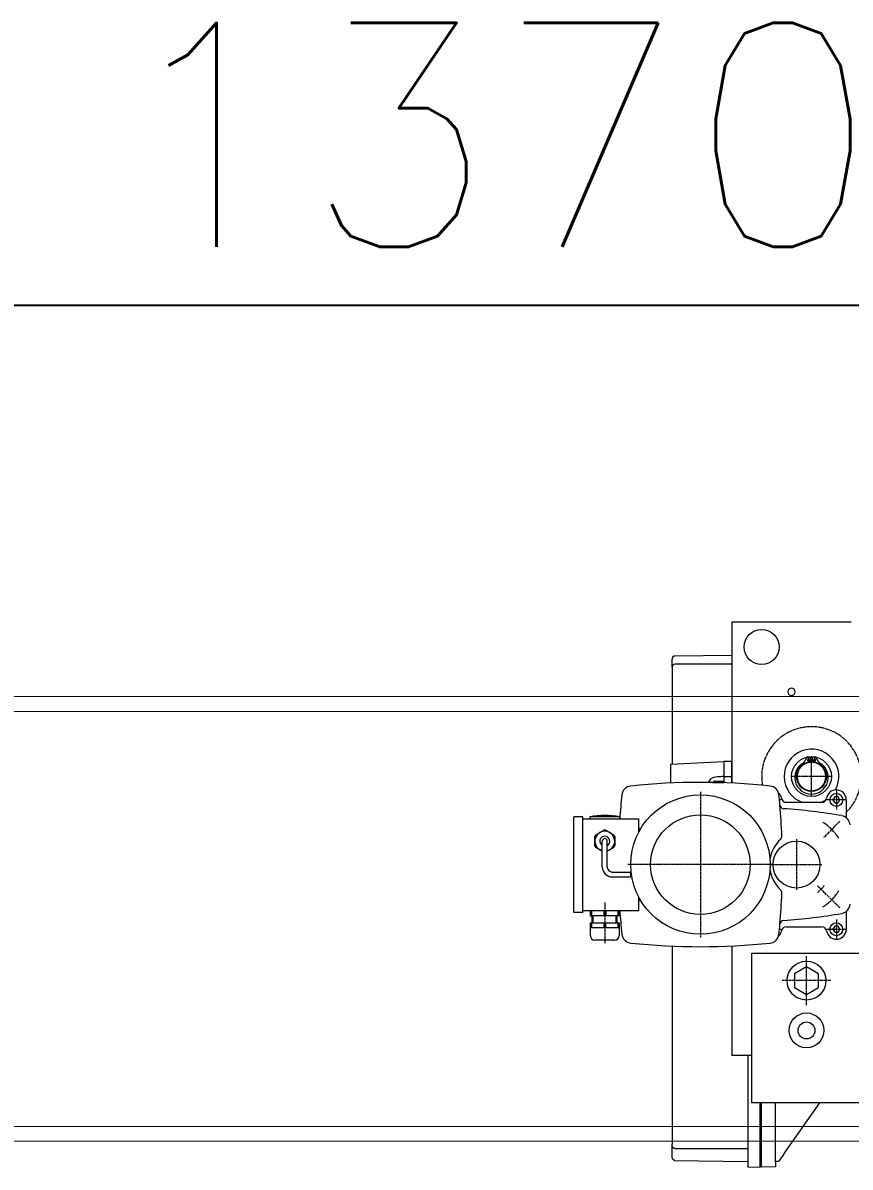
# Model space of a CAD drawing. Header units: millimetres. Extents: x 68421 to 1479662, y -51504 to 144751.
# Drawn here: x 1172822 to 1173931, y 67437 to 68970 of the extents above; entities that cross this region are included whole.
import ezdxf

# ---------------------------------------------------------------- set-up
doc = ezdxf.new("R2010")
doc.units = ezdxf.units.MM
doc.header["$LTSCALE"] = 0.35
doc.header["$MEASUREMENT"] = 0
for name, pattern in [('CONTIN', [0, 0, 0]), ('DASHED', [1290.855, 860.57, -430.285]), ('DOT_CENTER', [14, 12, -1, 0, -1])]:
    doc.linetypes.add(name, pattern=pattern)
doc.layers.get('0').update_dxf_attribs({"linetype": 'CONTIN'})
doc.layers.add('11', color=7, linetype='CONTIN')
doc.layers.add('2', color=6, linetype='CONTIN')
doc.styles.add('SIMPLEX', font='simplex.shx', dxfattribs={"width": 0.8})

# ---------------------------------------------------------------- blocks, each defined once
blk = doc.blocks.new('FGD')
at = {"color": 3, "linetype": 'Continuous', "lineweight": 0}
for p, q in [((1124965.1, 91779.1), (1124805, 91779.1)), ((1124805, 91779.1), (1124805, 91563.4)), ((1124965.1, 91779.1), (1124805, 91779.1)), ((1124805, 91779.1), (1124805, 91563.4)), ((1124725, 91718.7), (1124725, 91729.7)), ((1124805, 91734.3), (1124728.9, 91733.7)), ((1124805, 91722.7), (1124729, 91722.7)), ((1124725, 91718.7), (1124725, 91588.7)), ((1124723.6, 91588.7), (1124794.3, 91592.3)), ((1124723.6, 91563.5), (1124723.6, 91588.7)), ((1124794.3, 91592.3), (1124794.3, 91572.3)), ((1124805, 91592.3), (1124794.3, 91592.3)), ((1124794.3, 91592.3), (1124794.3, 91572.3)), ((1124805, 91592.3), (1124794.3, 91592.3)), ((1124794.3, 91592.3), (1124794.3, 91572.3)), ((1124805, 91572.3), (1124805, 91592.3)), ((1124805, 91572.3), (1124805, 91592.3)), ((1124910.4, 91592.3), (1124910.4, 91598)), ((1124913.1, 91592.3), (1124913.1, 91598)), ((1124794.3, 91572.3), (1124794.3, 91572.2)), ((1124794.3, 91572.3), (1124805, 91572.3)), ((1124794.3, 91572.3), (1124794.3, 91563.9)), ((1124794.3, 91572.3), (1124794.3, 91572.2)), ((1124794.3, 91572.2), (1124794.3, 91565.6)), ((1124794.3, 91572.2), (1124794.3, 91565.6)), ((1124805, 91563.4), (1124805, 91572.3)), ((1124805, 91563.4), (1124805, 91572.3)), ((1124779, 91564.3), (1124779, 91564.3)), ((1124779, 91564.3), (1124779, 91564.3)), ((1124779, 91564.3), (1124780.4, 91564.3)), ((1124794.3, 91565.6), (1124780.4, 91565.6)), ((1124780.4, 91565.6), (1124780.4, 91564.3)), ((1124780.4, 91564.3), (1124794.3, 91564.3)), ((1124780.4, 91564.3), (1124780.4, 91564.2)), ((1124794.3, 91565.6), (1124794.3, 91564.3)), ((1124794.3, 91565.6), (1124794.3, 91564.3)), ((1124794.3, 91564.3), (1124794.3, 91563.9)), ((1124794.3, 91564.3), (1124794.3, 91563.9)), ((1124942.9, 91545.1), (1124940.6, 91541)), ((1124940.6, 91541), (1124942.9, 91537)), ((1124947.4, 91545.1), (1124942.9, 91545.1)), ((1124949.7, 91541), (1124947.4, 91545.1)), ((1124947.4, 91537), (1124949.7, 91541)), ((1124958.5, 91517.1), (1124958.5, 91541)), ((1124925.4, 91537.7), (1124878.1, 91537.7)), ((1124942.9, 91537), (1124947.4, 91537)), ((1124593.5, 91390.3), (1124593.5, 91518.4)), ((1124605.5, 91518.4), (1124593.5, 91518.4)), ((1124605.5, 91515.7), (1124605.5, 91518.4)), ((1124605.5, 91515.7), (1124614.9, 91515.7)), ((1124605.5, 91392.9), (1124605.5, 91515.7)), ((1124614.9, 91518.4), (1124614.9, 91515.7)), ((1124654.9, 91518.4), (1124614.9, 91518.4)), ((1124614.9, 91515.7), (1124654.9, 91515.7)), ((1124654.9, 91515.7), (1124654.9, 91518.4)), ((1124654.9, 91515.7), (1124680.3, 91515.7)), ((1124680.3, 91502.8), (1124680.3, 91515.7)), ((1124622.9, 91494.2), (1124633.5, 91500.3)), ((1124636.3, 91500.3), (1124646.9, 91494.2)), ((1124681.6, 91502.8), (1124680.3, 91502.8)), ((1124680.3, 91497.7), (1124680.3, 91502.8)), ((1124681.6, 91500.1), (1124681.6, 91502.8)), ((1124621.5, 91479.6), (1124621.5, 91491.8)), ((1124631.6, 91451), (1124631.6, 91485.7)), ((1124638.2, 91451), (1124638.2, 91485.7)), ((1124648.2, 91491.8), (1124648.2, 91479.6)), ((1124631.6, 91472.2), (1124622.9, 91477.2)), ((1124646.9, 91477.2), (1124638.2, 91472.2)), ((1124644.9, 91444.3), (1124668.8, 91444.3)), ((1124669.7, 91437.6), (1124644.9, 91437.6)), ((1124680.3, 91405.8), (1124680.3, 91411)), ((1124680.3, 91392.9), (1124680.3, 91405.8)), ((1124681.6, 91405.8), (1124680.3, 91405.8)), ((1124681.6, 91405.8), (1124681.6, 91408.5)), ((1124605.5, 91390.3), (1124593.5, 91390.3)), ((1124605.5, 91392.9), (1124615.5, 91392.9)), ((1124605.5, 91390.3), (1124605.5, 91392.9)), ((1124615.5, 91392.9), (1124615.5, 91385.5)), ((1124615.5, 91392.9), (1124616.9, 91392.9)), ((1124615.5, 91385.5), (1124616.9, 91385.5)), ((1124616.9, 91392.9), (1124633.6, 91392.9)), ((1124616.9, 91392.9), (1124616.9, 91385.5)), ((1124618.2, 91385.5), (1124616.9, 91385.5)), ((1124618.2, 91376.2), (1124618.2, 91385.5)), ((1124619.4, 91385.5), (1124618.2, 91385.5)), ((1124633.6, 91385.5), (1124619.4, 91385.5)), ((1124619.4, 91376.2), (1124619.4, 91385.5)), ((1124633.6, 91392.9), (1124633.6, 91385.5)), ((1124633.6, 91392.9), (1124636.2, 91392.9)), ((1124636.2, 91385.5), (1124633.6, 91385.5)), ((1124636.2, 91392.9), (1124636.2, 91385.5)), ((1124636.2, 91392.9), (1124652.9, 91392.9)), ((1124650.3, 91385.5), (1124636.2, 91385.5)), ((1124651.6, 91385.5), (1124650.3, 91385.5)), ((1124650.3, 91376.2), (1124650.3, 91385.5)), ((1124652.9, 91385.5), (1124651.6, 91385.5)), ((1124651.6, 91376.2), (1124651.6, 91385.5)), ((1124652.9, 91385.5), (1124652.9, 91392.9)), ((1124652.9, 91392.9), (1124654.2, 91392.9)), ((1124654.2, 91385.5), (1124652.9, 91385.5)), ((1124654.2, 91392.9), (1124680.3, 91392.9)), ((1124654.2, 91392.9), (1124654.2, 91385.5)), ((1124958.5, 91367.6), (1124958.5, 91391.5)), ((1124615.5, 91376.2), (1124615.5, 91369.5)), ((1124615.5, 91376.2), (1124616.9, 91376.2)), ((1124616.9, 91376.2), (1124618.2, 91376.2)), ((1124616.9, 91376.2), (1124616.9, 91369.5)), ((1124618.2, 91376.2), (1124619.4, 91376.2)), ((1124619.4, 91376.2), (1124633.5, 91376.2)), ((1124633.5, 91376.2), (1124633.5, 91369.5)), ((1124633.5, 91376.2), (1124636.3, 91376.2)), ((1124636.3, 91376.2), (1124650.3, 91376.2)), ((1124636.3, 91369.5), (1124636.3, 91376.2)), ((1124650.3, 91376.2), (1124651.6, 91376.2)), ((1124651.6, 91376.2), (1124652.9, 91376.2)), ((1124652.9, 91376.2), (1124654.2, 91376.2)), ((1124652.9, 91369.5), (1124652.9, 91376.2)), ((1124654.2, 91376.2), (1124654.2, 91369.5)), ((1124878.1, 91370.9), (1124925.4, 91370.9)), ((1124942.9, 91371.6), (1124940.6, 91367.6)), ((1124947.4, 91371.6), (1124942.9, 91371.6)), ((1124949.7, 91367.6), (1124947.4, 91371.6)), ((1124616.9, 91369.5), (1124615.5, 91369.5)), ((1124615.5, 91369.5), (1124615.5, 91358.8)), ((1124633.5, 91369.5), (1124616.9, 91369.5)), ((1124636.3, 91369.5), (1124633.5, 91369.5)), ((1124652.9, 91369.5), (1124636.3, 91369.5)), ((1124654.2, 91369.5), (1124652.9, 91369.5)), ((1124654.2, 91369.5), (1124654.2, 91358.8)), ((1124940.6, 91367.6), (1124942.9, 91363.6)), ((1124942.9, 91363.6), (1124947.4, 91363.6)), ((1124947.4, 91363.6), (1124949.7, 91367.6)), ((1124648.3, 91352.9), (1124621.5, 91352.9)), ((1124725, 91345), (1124725, 91079.5)), ((1124805, 91345.2), (1124805, 91198.7)), ((1124805, 91345.2), (1124805, 91198.7)), ((1124831.7, 91335.5), (1126346.1, 91335.5)), ((1124831.7, 91135.3), (1124831.7, 91335.5)), ((1124905.1, 91317.3), (1124889.1, 91308)), ((1124921.1, 91308), (1124905.1, 91317.3)), ((1124889.1, 91308), (1124889.1, 91289.5)), ((1124921.1, 91289.5), (1124921.1, 91308)), ((1124889.1, 91289.5), (1124905.1, 91280.3)), ((1124905.1, 91280.3), (1124921.1, 91289.5)), ((1124831.7, 91198.7), (1124805, 91198.7)), ((1124831.7, 91198.7), (1124805, 91198.7)), ((1124826.4, 91198.7), (1124826.4, 91073.7)), ((1126346.1, 91135.3), (1124831.7, 91135.3)), ((1124843, 91049.9), (1124843, 91135.3)), ((1124845, 91049), (1124845, 91135.3)), ((1124845, 91049.9), (1124845, 91135.3)), ((1124863.7, 91055.7), (1124863.7, 91135.3)), ((1124922.4, 91135.3), (1124877.2, 91070.3)), ((1124725, 91063.6), (1124725, 91079.5)), ((1124729, 91073.7), (1124826.4, 91073.7)), ((1124826.4, 91073.7), (1124826.4, 91069.6)), ((1124826.4, 91069.6), (1124826.4, 91066.2)), ((1124826.4, 91066.2), (1124826.4, 91061.4)), ((1124873.2, 91064.5), (1124869.2, 91058.7)), ((1124877.2, 91070.3), (1124873.2, 91064.5)), ((1124728.9, 91057.9), (1124825.7, 91056.7)), ((1124826.4, 91061.4), (1124826.4, 91056.6)), ((1124826.4, 91056.6), (1124826.4, 91055.7)), ((1124826.4, 91055.7), (1124826.4, 91053.3)), ((1124826.4, 91053.3), (1124826.4, 91050.1)), ((1124827, 91049.2), (1124843, 91049)), ((1124845, 91049.9), (1124843, 91049.9)), ((1124843, 91049.9), (1124843, 91049)), ((1124863.1, 91049.2), (1124845, 91049)), ((1124863.7, 91055.7), (1124863.7, 91050.2)), ((1124867.5, 91056.7), (1124864.4, 91056.7)), ((1124869.2, 91058.7), (1124868, 91057))]:
    blk.add_line(p, q, dxfattribs=at)
at = {"lineweight": 0}
for p, q in [((1119001.2, 91678.1), (1131701.2, 91681.7)), ((1119027.8, 91658.2), (1131674.7, 91661.8)), ((1119531.2, 91102.3), (1131171.3, 91105.8)), ((1119517.6, 91082.4), (1131184.9, 91085.9))]:
    blk.add_line(p, q, dxfattribs=at)
at = {"color": 3, "linetype": 'DOT_CENTER', "lineweight": 0}
for p, q in [((1124910.2, 91594.4), (1124905.4, 91594.4)), ((1124907.8, 91596.8), (1124907.8, 91592)), ((1124911.8, 91572.3), (1124911.8, 91599)), ((1124911.8, 91572.3), (1124911.8, 91595)), ((1124918.2, 91594.4), (1124913.4, 91594.4)), ((1124915.8, 91596.8), (1124915.8, 91592)), ((1124911.8, 91572.3), (1124885.1, 91572.3)), ((1124911.8, 91572.3), (1124889.1, 91572.3)), ((1124938.4, 91572.3), (1124911.8, 91572.3)), ((1124911.8, 91545.6), (1124911.8, 91572.3)), ((1124911.8, 91549.6), (1124911.8, 91572.3)), ((1124934.4, 91572.3), (1124911.8, 91572.3)), ((1124945.1, 91554.1), (1124945.1, 91528)), ((1124763, 91551.7), (1124763, 91463.7)), ((1124871.4, 91541), (1124868.9, 91541)), ((1124958.1, 91541), (1124932.1, 91541)), ((1124949.8, 91512.3), (1124928.1, 91490.6)), ((1124891.7, 91488.3), (1124891.7, 91454.3)), ((1124763, 91463.7), (1124763, 91459)), ((1124668.2, 91454.3), (1124665.6, 91454.3)), ((1124669.2, 91454.3), (1124668.2, 91454.3)), ((1124763, 91454.3), (1124669.2, 91454.3)), ((1124763, 91459), (1124763, 91454.3)), ((1124860.4, 91454.3), (1124763, 91454.3)), ((1124763, 91454.3), (1124763, 91356.9)), ((1124857.7, 91454.3), (1124891.7, 91454.3)), ((1124891.7, 91454.3), (1124925.8, 91454.3)), ((1124891.7, 91454.3), (1124891.7, 91420.3)), ((1124920, 91426), (1124928.1, 91418)), ((1124928.1, 91418), (1124929.5, 91416.6)), ((1124949.8, 91396.3), (1124928.1, 91418)), ((1124634.9, 91403.4), (1124634.9, 91348.8)), ((1124945.1, 91380.6), (1124945.1, 91354.6)), ((1124868.9, 91367.6), (1124871.4, 91367.6)), ((1124932.1, 91367.6), (1124958.1, 91367.6)), ((1124905.1, 91298.8), (1124905.1, 91331.5)), ((1124905.1, 91298.8), (1124872.4, 91298.8)), ((1124937.8, 91298.8), (1124905.1, 91298.8)), ((1124905.1, 91266.1), (1124905.1, 91298.8))]:
    blk.add_line(p, q, dxfattribs=at)
at = {"color": 3, "linetype": 'DASHED', "lineweight": 0}
for p, q in [((1124910.4, 91591.4), (1124910.4, 91592.3)), ((1124913.1, 91591.4), (1124913.1, 91592.3))]:
    blk.add_line(p, q, dxfattribs=at)
at = {"color": 3, "linetype": 'Continuous', "lineweight": 0}
for centre, radius in [((1124845, 91745.8), 23.4), ((1124911.8, 91572.3), 26.7), ((1124911.8, 91572.3), 20), ((1124907.8, 91594.4), 1.33), ((1124915.8, 91594.4), 1.33), ((1124763, 91454.3), 93.4), ((1124945.1, 91541), 8.67), ((1124763, 91454.3), 66.7), ((1124891.7, 91454.3), 31.4), ((1124945.1, 91367.6), 8.67), ((1124905.1, 91298.8), 26), ((1124905.1, 91232.1), 23.4), ((1124905.1, 91232.1), 11.3)]:
    blk.add_circle(centre, radius, dxfattribs=at)
for centre, radius, start, end in [((1124729, 91729.7), 4, 90.5, 180), ((1124729, 91718.7), 4, 90, 180), ((1124885.1, 91685.7), 4.94, 90, 270), ((1124885.1, 91685.7), 4.94, 270, 90), ((1124911.8, 91572.3), 36.7, 330.6215, 250.5898), ((1124911.8, 91571), 22.4, 120.3714, 59.6286), ((1124897.5, 91595.2), 5.67, 300.4319, 305.1137), ((1124897.6, 91595.2), 5.58, 305.1137, 309.8182), ((1124897.1, 91595.7), 6.29, 309.8182, 313.9786), ((1124897, 91595.9), 6.52, 313.9786, 318.0064), ((1124896, 91596.8), 7.85, 318.0064, 321.3849), ((1124895.5, 91597.1), 8.44, 321.3849, 324.5733), ((1124893.6, 91598.5), 10.9, 324.5733, 327.0946), ((1124892.7, 91599.1), 11.9, 327.0946, 329.4373), ((1124888.6, 91601.5), 16.7, 329.4373, 331.1429), ((1124887, 91602.4), 18.5, 331.1429, 332.7101), ((1124867.2, 91612.6), 40.8, 332.7101, 333.4348), ((1125027.8, 91532.2), 138.9, 153.1623, 153.3765), ((1124921.6, 91585.9), 19.9, 151.6738, 153.1623), ((1124914.8, 91589.6), 12.1, 149.2682, 151.6738), ((1124910.6, 91592.1), 7.21, 145.3419, 149.2682), ((1124908.9, 91593.2), 5.23, 140.1132, 145.3419), ((1124907.7, 91594.2), 3.66, 132.8972, 140.1132), ((1124907.2, 91594.8), 2.88, 124.0037, 132.8972), ((1124906.9, 91595.2), 2.35, 113.197, 124.0037), ((1124906.9, 91595.3), 2.26, 101.6785, 113.197), ((1124911.8, 91572.3), 25.8, 92.97, 101.9615), ((1124911.8, 91572.3), 25.8, 78.0385, 87.03), ((1124916.6, 91595.3), 2.26, 66.803, 78.3215), ((1124916.6, 91595.2), 2.35, 55.9963, 66.803), ((1124916.3, 91594.8), 2.88, 47.1028, 55.9963), ((1124915.8, 91594.2), 3.66, 39.8868, 47.1028), ((1124914.6, 91593.2), 5.23, 34.6581, 39.8868), ((1124912.9, 91592.1), 7.21, 30.7318, 34.6581), ((1124908.7, 91589.6), 12.1, 28.3262, 30.7318), ((1124901.9, 91585.9), 19.9, 26.8377, 28.3262), ((1124795.7, 91532.2), 138.9, 26.6235, 26.8377), ((1124956.3, 91612.6), 40.8, 206.5652, 207.2899), ((1124936.5, 91602.4), 18.5, 207.2899, 208.8571), ((1124934.9, 91601.5), 16.7, 208.8571, 210.5627), ((1124930.8, 91599.1), 11.9, 210.5627, 212.9054), ((1124929.9, 91598.5), 10.9, 212.9054, 215.4267), ((1124928, 91597.1), 8.44, 215.4267, 218.6151), ((1124927.5, 91596.8), 7.85, 218.6151, 221.9936), ((1124926.5, 91595.9), 6.52, 221.9936, 226.0214), ((1124926.4, 91595.7), 6.29, 226.0214, 230.1818), ((1124925.9, 91595.2), 5.58, 230.1818, 234.8863), ((1124926, 91595.2), 5.67, 234.8863, 239.5681), ((1124671, 91546.3), 13.3, 95.9062, 174.0938), ((1124763, 90657.1), 907.3, 84.0938, 95.9062), ((1124855, 91546.3), 13.3, 5.9062, 84.0938), ((1124945.1, 91541), 13.3, 90, 170.4059), ((1124945.1, 91541), 13.3, 0, 90), ((1125560.2, 91454.3), 907.3, 174.0938, 176.1211), ((1124858.4, 91541), 13.3, 9.5941, 46.5468), ((1123965.7, 91454.3), 907.3, 5.035, 5.9062), ((1124878.1, 91544.4), 6.67, 189.5941, 270), ((1124911.8, 91572.3), 36.7, 289.4102, 302.1183), ((1124925.4, 91544.4), 6.67, 270, 350.4059), ((1123965.7, 91454.3), 907.3, 2.4179, 5.035), ((1124874.9, 91534.4), 5.34, 185.035, 266.0021), ((1124818.7, 90730.5), 800.6, 80.382, 86.0021), ((1124634.9, 91398.6), 121.4, 80.5091, 99.4909), ((1124950.2, 91506.6), 13.3, 3.429, 80.382), ((1124634.9, 91485.7), 13.3, 284.4775, 255.5225), ((1124634.9, 91485.7), 14.7, 144.62, 155.38), ((1124634.9, 91485.7), 14.7, 84.62, 95.38), ((1124634.9, 91485.7), 14.7, 24.62, 35.38), ((1124634.9, 91485.7), 14.7, 204.62, 215.38), ((1124634.9, 91485.7), 6.67, 300, 240), ((1124634.9, 91485.7), 3.34, 0, 180), ((1124634.9, 91485.7), 14.7, 324.62, 335.38), ((1124902.4, 91454.3), 46.7, 133.0079, 172.0814), ((1124866.9, 91492.4), 5.34, 313.0079, 2.4179), ((1124644.9, 91451), 13.3, 180, 270), ((1124644.9, 91451), 6.67, 180, 270), ((1124902.4, 91454.3), 46.7, 187.9186, 226.9921), ((1124763, 91454.3), 94.7, 186.0637, 190.1401), ((1124866.9, 91416.3), 5.34, 357.5821, 46.9921), ((1123965.7, 91454.3), 907.3, 354.965, 357.5821), ((1124950.2, 91402), 13.3, 279.618, 356.571), ((1125560.2, 91454.3), 907.3, 183.8789, 185.9062), ((1124818.7, 92178.2), 800.6, 273.9979, 279.618), ((1123965.7, 91454.3), 907.3, 354.0938, 354.965), ((1124874.9, 91374.2), 5.34, 93.9979, 174.965), ((1124878.1, 91364.3), 6.67, 90, 170.4059), ((1124925.4, 91364.3), 6.67, 9.5941, 90), ((1124621.5, 91358.8), 5.93, 180, 270), ((1124648.3, 91358.8), 5.93, 270, 0), ((1124671, 91362.3), 13.3, 185.9062, 264.0938), ((1124855, 91362.3), 13.3, 275.9062, 354.0938), ((1124858.4, 91367.6), 13.3, 313.4532, 350.4059), ((1124945.1, 91367.6), 13.3, 189.5941, 270), ((1124945.1, 91367.6), 13.3, 270, 0), ((1124763, 92251.6), 907.3, 264.0938, 275.9062)]:
    blk.add_arc(centre, radius, start, end, dxfattribs=at)
at = {"color": 3, "linetype": 'DOT_CENTER', "lineweight": 0}
for centre, radius, start, end in [((1124911.8, 91572.3), 66.7, 314.427, 190.1311), ((1124891.7, 91454.3), 66.7, 32.0472, 57.9528), ((1124891.7, 91454.3), 46.7, 306.8699, 323.1301), ((1124891.7, 91454.3), 66.7, 302.0472, 327.9528)]:
    blk.add_arc(centre, radius, start, end, dxfattribs=at)
at = {"color": 3, "linetype": 'DASHED', "lineweight": 0}
for start, end in [(94.01, 85.99), (85.99, 94.01)]:
    blk.add_arc((1124911.8, 91572.3), 19.1, start, end, dxfattribs=at)
at = {"color": 3, "linetype": 'Continuous', "lineweight": 0}
for points, knots in [([(1124794.3, 91572.2), (1124791.4, 91572.1), (1124785.5, 91572), (1124778.1, 91570.9), (1124774.9, 91567), (1124774.3, 91565.2), (1124774, 91564.3)], [0, 0, 0, 0, 6.66504, 13.428818, 15.499177, 17.620074, 17.620074, 17.620074, 17.620074]), ([(1124729, 91073.7), (1124728.7, 91073.7), (1124728.2, 91073.8), (1124727.4, 91074.1), (1124726.7, 91074.7), (1124726.1, 91075.4), (1124725.6, 91076.3), (1124725.2, 91077.3), (1124725, 91078.3), (1124725, 91079.1), (1124725, 91079.5)], [0, 0, 0, 0, 0.591123, 1.205208, 1.859604, 2.563199, 3.316433, 4.112783, 4.940616, 5.784998, 5.784998, 5.784998, 5.784998]), ([(1124728.9, 91057.9), (1124728.7, 91057.9), (1124728.1, 91057.9), (1124727.4, 91058.3), (1124726.7, 91058.9), (1124726.1, 91059.6), (1124725.6, 91060.5), (1124725.2, 91061.4), (1124725, 91062.5), (1124725, 91063.3), (1124725, 91063.6)], [0, 0, 0, 0, 0.588367, 1.200245, 1.852427, 2.553387, 3.303364, 4.095827, 4.919278, 5.759007, 5.759007, 5.759007, 5.759007]), ([(1124825.7, 91056.7), (1124825.7, 91056.7), (1124825.8, 91056.6), (1124826, 91056.6), (1124826.1, 91056.5), (1124826.2, 91056.4), (1124826.3, 91056.2), (1124826.3, 91056.1), (1124826.4, 91055.9), (1124826.4, 91055.8), (1124826.4, 91055.7)], [0, 0, 0, 0, 0.0980612, 0.2000408, 0.3087378, 0.4255644, 0.5505607, 0.6826379, 0.8198796, 0.9598345, 0.9598345, 0.9598345, 0.9598345]), ([(1124827, 91049.2), (1124827, 91049.2), (1124826.9, 91049.2), (1124826.8, 91049.2), (1124826.6, 91049.3), (1124826.5, 91049.5), (1124826.5, 91049.6), (1124826.4, 91049.8), (1124826.4, 91049.9), (1124826.4, 91050.1), (1124826.4, 91050.1)], [0, 0, 0, 0, 0.0980612, 0.2000408, 0.3087378, 0.4255644, 0.5505607, 0.6826379, 0.8198796, 0.9598345, 0.9598345, 0.9598345, 0.9598345]), ([(1124863.7, 91050.2), (1124863.7, 91050.1), (1124863.7, 91050), (1124863.7, 91049.8), (1124863.6, 91049.6), (1124863.5, 91049.5), (1124863.4, 91049.4), (1124863.3, 91049.3), (1124863.2, 91049.2), (1124863.1, 91049.2), (1124863.1, 91049.2)], [0, 0, 0, 0, 0.1399549, 0.2771966, 0.4092738, 0.5342701, 0.6510967, 0.7597937, 0.8617733, 0.9598345, 0.9598345, 0.9598345, 0.9598345]), ([(1124863.7, 91055.7), (1124863.7, 91055.8), (1124863.7, 91055.9), (1124863.8, 91056.1), (1124863.8, 91056.2), (1124863.9, 91056.4), (1124864, 91056.5), (1124864.1, 91056.6), (1124864.3, 91056.6), (1124864.3, 91056.7), (1124864.4, 91056.7)], [0, 0, 0, 0, 0.1399549, 0.2771966, 0.4092738, 0.5342701, 0.6510967, 0.7597937, 0.8617733, 0.9598345, 0.9598345, 0.9598345, 0.9598345]), ([(1124868, 91057), (1124867.9, 91056.9), (1124867.9, 91056.9), (1124867.7, 91056.8), (1124867.6, 91056.7), (1124867.5, 91056.7), (1124867.5, 91056.7)], [0, 0, 0, 0, 0.1160134, 0.2239988, 0.3253645, 0.4228736, 0.4228736, 0.4228736, 0.4228736])]:
    blk.add_open_spline(points, degree=3, knots=knots, dxfattribs=at)

msp = doc.modelspace()

# ---------------------------------------------------------------- linework, layer by layer
at = {"layer": '2'}
msp.add_line((1167968.23589, 68591.3193), (1181668.23389, 68591.3193), dxfattribs=at)

# ---------------------------------------------------------------- block references
at = {"linetype": 'Continuous', "lineweight": 5}
msp.add_blockref('FGD', (48967.002, -23612.45951), dxfattribs=at)

# ---------------------------------------------------------------- texts
at = {"layer": '11', "style": 'SIMPLEX'}
msp.add_text('13700 Crane Span', height=300, dxfattribs=at).set_placement((1172940.45459, 68669.55953))

doc.saveas('drawing.dxf')
